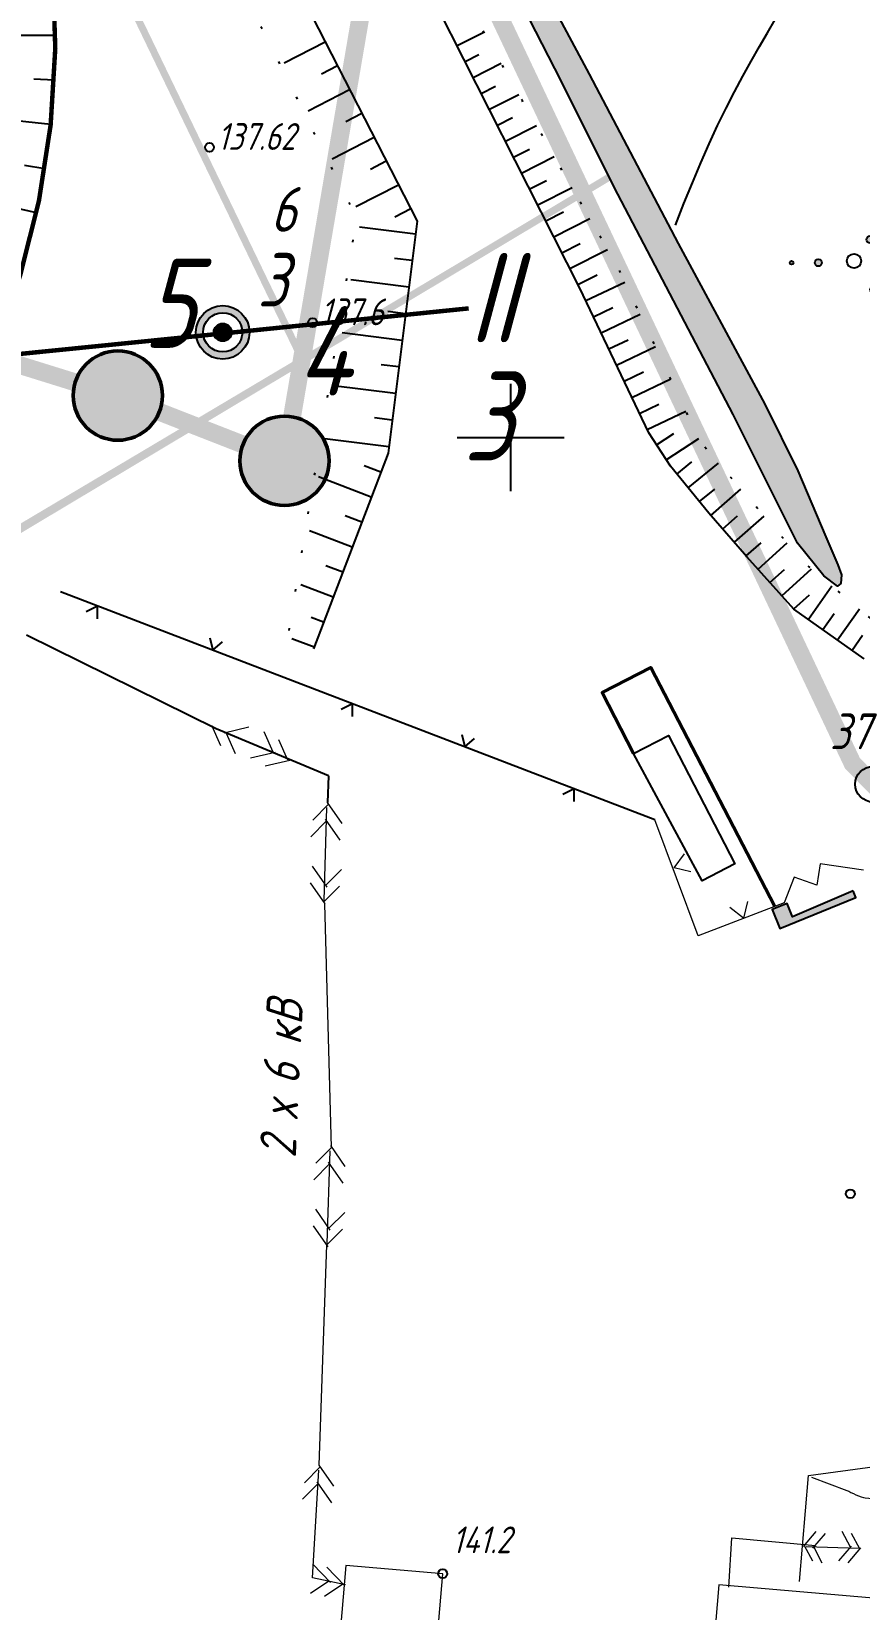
# Model space of a CAD drawing. Header units: millimetres. Extents: x 0 to 841, y 0 to 594.
# Drawn here: x 621.5 to 655.2, y 287.1 to 351.2 of the extents above; entities that cross this region are included whole.
import ezdxf
from ezdxf.lldxf.tags import DXFTag

# ---------------------------------------------------------------- set-up
doc = ezdxf.new("R2010")
doc.units = ezdxf.units.MM
doc.linetypes.add('KONTUR', pattern=[1.5, 0, -1.5])
for name, color, linetype in [('00_доповнення_топоплан', 7, 'Continuous'), ('00_Розрізи', 7, 'Continuous'), ('01_Земельний_відвід', 7, 'Continuous'), ('01_Земельний_відвід_існуючий', 7, 'Continuous'), ('01_Річка', 7, 'Continuous'), ('01_укоси', 7, 'Continuous'), ('0_завод', 7, 'Continuous'), ('0_Проектний_карьер', 7, 'Continuous'), ('CONT-MNR', 7, 'Continuous'), ('кресты', 7, 'Continuous'), ('НАДЗЕМКА', 7, 'Continuous'), ('ПИКЕТЫ', 7, 'Continuous'), ('РЕЛЬЕФ', 7, 'Continuous'), ('Скважины', 7, 'Continuous')]:
    doc.layers.add(name, color=color, linetype=linetype)
doc.styles.add('Такие дела', font='GOST_A.TTF', dxfattribs={"oblique": 15})
tags = doc.linetypes.add('New Line5', pattern=[0.4, 0.1, -0.3]).pattern_tags.tags
tags[6:7] = [DXFTag(74, 4), DXFTag(75, 0), DXFTag(340, '0'), DXFTag(46, 1.0), DXFTag(50, 0.0), DXFTag(44, 0.0), DXFTag(45, 0.0)]
tags[4:5] = [DXFTag(74, 4), DXFTag(75, 0), DXFTag(340, '0'), DXFTag(46, 1.0), DXFTag(50, 0.0), DXFTag(44, 0.0), DXFTag(45, 0.0)]

# ---------------------------------------------------------------- blocks, each defined once
blk = doc.blocks.new('01_Земельний')
at = {"layer": '01_Земельний_відвід', "linetype": 'Continuous', "lineweight": 50}
h = blk.add_hatch(color=2, dxfattribs=at)
h.dxf.hatch_style = 1
edge = h.paths.add_edge_path()
edge.add_arc((0, 0), 5, 0, 360)
at = {"layer": '01_Земельний_відвід', "color": 7, "linetype": 'Continuous', "lineweight": 50}
blk.add_circle((0, 0), 5, dxfattribs=at)
blk = doc.blocks.new('395_2')
at = {"linetype": 'Continuous'}
h = blk.add_hatch(color=0, dxfattribs=at)
h.paths.add_polyline_path([(-3.4, -0.1, 1), (-3.6, -0.1, 1)])
h.paths.add_polyline_path([(-2.2, -0.1, 1), (-1.8, -0.1, 1)])
h.paths.add_polyline_path([(1.1, 1.2, 1), (0.7, 1.2, 1)])
h.paths.add_polyline_path([(1.7, 2, 1), (1.5, 2, 1)])
h.paths.add_polyline_path([(0.9, -1.6, 1), (1.3, -1.6, 1)])
h.paths.add_polyline_path([(2, -2.8, 1), (1.8, -2.8, 1)])
at = {"color": 0, "linetype": 'Continuous'}
for centre, radius in [((1.6, 2), 0.1), ((0.9, 1.2), 0.2), ((-3.5, -0.1), 0.1), ((-2, -0.1), 0.2), ((0, 0), 0.4), ((1.1, -1.6), 0.2), ((1.9, -2.8), 0.1)]:
    blk.add_circle(centre, radius, dxfattribs=at)

msp = doc.modelspace()

# ---------------------------------------------------------------- hatches: boundary and pattern name
at = {"layer": '00_доповнення_топоплан', "linetype": 'Continuous', "lineweight": 50}
h = msp.add_hatch(color=4, dxfattribs=at)
h.paths.add_polyline_path([(618.254, 398.893), (616.508, 396.006), (618.297, 392.717), (619.347, 394.717), (619.811, 395.601)])
h.paths.add_polyline_path([(639.236, 364.601, -0.029448), (637.495, 364.994), (637.673, 363.521), (638.457, 359.457), (639.417, 356.282), (642.77, 349.741), (645.322, 344.64), (650.014, 335.677), (652.635, 330.445), (653.71, 329.116), (654.264, 328.699), (654.4, 328.801), (654.426, 329.159), (654.275, 329.559), (653.789, 330.7), (652.646, 333.388), (651.308, 336.099), (647.783, 342.635), (644.158, 349.516), (641.498, 354.489), (639.856, 359.297), (639.385, 360.451), (639.326, 361.943)])
at = {"layer": '00_доповнення_топоплан', "linetype": 'Continuous', "lineweight": -3}
h = msp.add_hatch(color=7, dxfattribs=at)
h.dxf.hatch_style = 1
h.paths.add_polyline_path([(655.009, 316.037), (654.896, 316.311), (652.436, 315.249), (652.215, 315.793), (651.605, 315.546), (651.915, 314.782)])
at = {"layer": '01_Річка', "linetype": 'Continuous', "lineweight": -3, "true_color": 0xf0ffff}
h = msp.add_hatch(color=7, dxfattribs=at)
h.dxf.hatch_style = 1
h.paths.add_polyline_path([(618.254, 398.893), (616.508, 396.006), (618.297, 392.717), (619.347, 394.717), (619.811, 395.601)])
h.paths.add_polyline_path([(639.236, 364.601, -0.029448), (637.495, 364.994), (637.673, 363.521), (638.457, 359.457), (639.417, 356.282), (642.77, 349.741), (645.322, 344.64), (650.014, 335.677), (652.635, 330.445), (653.71, 329.116), (654.264, 328.699), (654.4, 328.801), (654.426, 329.159), (654.275, 329.559), (653.789, 330.7), (652.646, 333.388), (651.308, 336.099), (647.783, 342.635), (644.158, 349.516), (641.498, 354.489), (639.856, 359.297), (639.385, 360.451), (639.326, 361.943)])
at = {"layer": 'Скважины', "linetype": 'Continuous'}
h = msp.add_hatch(color=7, dxfattribs=at)
h.paths.add_polyline_path([(630.347, 339.016, 1), (628.169, 339.016, 1)])
h.paths.add_polyline_path([(630.056, 339.016, 1), (628.459, 339.016, 1)], flags=16)
msp.add_hatch(color=7, dxfattribs=at).paths.add_polyline_path([(629.621, 339.016, 1), (628.895, 339.016, 1)])

# ---------------------------------------------------------------- linework, layer by layer
at = {"color": 6, "linetype": 'Continuous', "lineweight": 60, "flags": 128}
msp.add_lwpolyline([(645.874, 345.863, 0.29, 0.29, 0), (510.845, 265.144, 0.29, 0.29, 0), (493.97, 226.424, 0.29, 0.29, 0), (455.791, 175.397, 0.29, 0.29, 0), (461.043, 59.052, 0.29, 0.29, 0), (282.326, 115.038, 0.29, 0.29, 0), (102.396, 133.602, 0.29, 0.29, 0), (121.768, 353.598, 0.29, 0.29, 0), (123.318, 410.282, 0, 0, 0), (236.516, 413.051, 0.29, 0.29, 0), (361.915, 455.101, 0.29, 0.29, 0), (432.038, 462.934, 0.29, 0.29, 0), (574.547, 459.988, 0.29, 0.29, 0), (617.739, 481.753, 0.29, 0.29, 0), (645.875, 481.61, 0.29, 0.29, 0)], format="xyseb", dxfattribs=at)
at = {"color": 1, "linetype": 'Continuous', "lineweight": 211, "const_width": 0.29, "flags": 128}
msp.add_lwpolyline([(123.671, 409.928), (236.58, 412.69), (361.994, 454.744), (432.055, 462.57), (573.75, 459.654), (632.504, 337.889), (510.559, 265.396), (493.655, 226.608), (455.422, 175.511), (460.657, 59.554), (282.399, 115.395), (102.789, 133.927), (122.13, 353.577)], close=True, dxfattribs=at)
at = {"layer": '00_доповнення_топоплан', "color": 7, "linetype": 'Continuous', "lineweight": -3}
for p, q in [((638.788, 350.675), (639.877, 351.228)), ((639.445, 349.38), (640.587, 349.96)), ((640.102, 348.085), (641.297, 348.692)), ((640.758, 346.79), (642.017, 347.429)), ((641.414, 345.495), (642.741, 346.165)), ((642.069, 344.199), (643.463, 344.903)), ((642.723, 342.903), (644.186, 343.642)), ((643.378, 341.607), (644.909, 342.38)), ((644.021, 340.305), (645.612, 341.063)), ((644.645, 338.994), (646.233, 339.75)), ((645.27, 337.683), (646.854, 338.438)), ((645.894, 336.372), (647.475, 337.125)), ((646.519, 335.062), (648.096, 335.813)), ((647.296, 333.837), (648.621, 334.702)), ((648.19, 332.694), (649.417, 333.701)), ((649.114, 331.574), (650.335, 332.636)), ((650.066, 330.478), (651.283, 331.536)), ((651.027, 329.39), (652.214, 330.455)), ((651.997, 328.309), (653.208, 329.395)), ((653.074, 327.349), (654.034, 328.705)), ((654.259, 326.51), (655.151, 327.77))]:
    msp.add_line(p, q, dxfattribs=at)
at = {"layer": '00_доповнення_топоплан', "linetype": 'Continuous'}
for p, q in [((639.116, 350.028), (639.674, 350.311)), ((639.773, 348.733), (640.357, 349.029)), ((640.43, 347.438), (641.043, 347.749)), ((641.087, 346.143), (641.732, 346.47)), ((641.742, 344.847), (642.422, 345.191)), ((642.396, 343.551), (643.11, 343.912)), ((643.051, 342.255), (643.799, 342.633)), ((643.705, 340.959), (644.488, 341.354)), ((644.333, 339.65), (645.128, 340.028)), ((644.958, 338.339), (645.75, 338.716)), ((645.582, 337.028), (646.373, 337.405)), ((646.207, 335.717), (646.996, 336.093)), ((646.899, 334.444), (647.603, 334.905)), ((647.729, 333.255), (648.336, 333.753)), ((648.65, 332.133), (649.271, 332.642)), ((649.59, 331.026), (650.199, 331.556)), ((650.543, 329.931), (651.15, 330.458)), ((651.512, 328.849), (652.1, 329.377)), ((652.482, 327.769), (653.126, 328.347)), ((653.666, 326.929), (654.129, 327.583)), ((654.852, 326.09), (655.281, 326.697))]:
    msp.add_line(p, q, dxfattribs=at)
at = {"layer": '00_доповнення_топоплан', "linetype": 'KONTUR', "flags": 128}
msp.add_lwpolyline([(719.084, 250.396), (719.117, 252.038), (719.149, 256.533), (719.072, 260.513), (718.899, 263.95), (718.645, 266.852), (718.338, 269.171), (718.047, 270.644), (717.764, 271.437), (717.356, 272.248), (716.818, 273.07), (716.127, 273.923), (715.234, 274.846), (713.892, 276.215), (713.422, 276.923), (713.129, 277.542), (712.381, 279.256), (712.031, 279.71), (711.645, 280.034), (710.945, 280.438), (710.076, 280.809), (708.857, 281.203), (705.78, 282.154), (704.283, 282.76), (703.028, 283.381), (702.041, 283.987), (701.217, 284.623), (700.407, 285.381), (699.721, 286.17), (699.578, 286.443), (699.389, 287.123), (699.238, 288.079), (699.166, 289.259), (699.162, 291.379), (699.279, 295.034), (699.571, 300.825), (700.081, 306.649), (700.107, 308.585), (700.153, 309.875), (700.063, 310.358), (699.819, 310.972), (699.493, 311.497), (699.083, 311.954), (698.577, 312.353), (697.968, 312.694), (697.215, 312.989), (696.279, 313.235), (695.07, 313.435), (693.167, 313.623), (690.345, 313.919), (685.516, 314.446), (684.307, 314.782), (683.463, 315.527), (682.109, 316.324), (680.739, 316.594), (677.25, 316.881), (673.227, 317.088), (670.407, 317.168), (668.542, 317.232), (667.582, 317.345), (666.499, 317.664), (664.523, 318.731), (661.701, 321.187), (659.407, 323.831), (657.89, 325.656), (656.041, 327.026), (652.919, 329.637), (648.702, 334.531), (645.368, 341.579), (641.446, 348.425), (638.21, 354.206), (633.618, 363.188), (629.257, 371.782), (623.011, 384.047), (616.508, 396.006), (610.848, 407.887), (606.104, 417.502), (597.869, 433.564), (587.04, 455.058), (583.333, 462.529), (583.016, 463.51), (583.587, 464.349), (584.474, 464.824), (585.741, 464.935), (587.531, 464.713), (589.432, 464.143), (595.554, 463.494), (597.845, 463.692), (599.242, 464.035)], dxfattribs=at)
at = {"layer": '00_доповнення_топоплан', "lineweight": 15}
msp.add_lwpolyline([(655.349, 325.739), (652.484, 327.766), (650.579, 329.889), (649.033, 331.667), (647.471, 333.57), (646.581, 334.93), (643.779, 340.812), (641.155, 346.009), (635.928, 356.316)], dxfattribs=at)
at = {"layer": '00_доповнення_топоплан', "color": 7, "linetype": 'Continuous', "lineweight": -3, "flags": 128}
for points in [[(641.498, 354.489), (644.158, 349.516), (647.783, 342.635), (651.308, 336.099), (652.646, 333.388), (653.789, 330.7), (654.275, 329.559), (654.426, 329.159), (654.4, 328.801), (654.264, 328.699), (653.71, 329.116), (652.635, 330.445), (650.014, 335.677), (645.322, 344.64), (642.77, 349.741), (639.417, 356.282)], [(646.837, 319.201), (622.659, 328.468)], [(624.167, 327.368), (624.172, 327.888), (623.707, 327.656)], [(628.995, 322.895), (621.279, 326.697)], [(628.729, 326.597), (628.855, 326.093), (629.247, 326.433)], [(634.53, 323.396), (634.534, 323.916), (634.069, 323.685)], [(633.56, 320.977), (628.995, 322.895)], [(638.979, 322.668), (639.105, 322.164), (639.497, 322.505)], [(645.961, 321.895), (647.383, 322.63), (650.085, 317.403), (648.759, 316.718), (645.961, 321.895)], [(633.56, 320.977), (633.522, 319.899)], [(643.552, 319.938), (643.556, 320.458), (643.091, 320.227)], [(654.896, 316.311), (652.436, 315.249), (652.215, 315.793), (651.605, 315.546), (651.915, 314.782), (655.009, 316.037), (654.896, 316.311)]]:
    msp.add_lwpolyline(points, dxfattribs=at)
at = {"layer": '00_доповнення_топоплан', "color": 30, "linetype": 'Continuous'}
msp.add_lwpolyline([(647.674, 343.378), (648.016, 344.254), (648.358, 345.097), (648.701, 345.905), (649.043, 346.68), (649.385, 347.42), (649.728, 348.127), (650.07, 348.799), (650.412, 349.437), (650.751, 350.047), (651.083, 350.632), (651.408, 351.193), (651.725, 351.731)], dxfattribs=at)
at = {"layer": '00_доповнення_топоплан', "linetype": 'New Line5', "lineweight": 40}
msp.add_lwpolyline([(645.961, 321.895), (644.683, 324.368), (646.662, 325.391), (651.706, 315.668)], dxfattribs=at)
at = {"layer": '00_Розрізи', "color": 252, "linetype": 'Continuous', "lineweight": 40, "true_color": 0x949494, "const_width": 0.181, "flags": 128}
msp.add_lwpolyline([(639.261, 339.99), (629.234, 338.967), (459.065, 321.812), (380.145, 309.789), (185.601, 287.301), (117.597, 281.014), (110.337, 281.604)], dxfattribs=at)
at = {"layer": '01_Земельний_відвід', "color": 2, "linetype": 'Continuous', "lineweight": 50, "const_width": 0.726, "flags": 128}
msp.add_lwpolyline([(579.471, 465.008), (635.079, 353.128), (631.772, 333.794), (624.992, 336.444), (618.748, 338.386), (603.651, 340.822), (582.274, 346.721), (571.62, 357.643)], close=True, dxfattribs=at)
at = {"layer": '01_Земельний_відвід_існуючий', "color": 2, "linetype": 'Continuous', "lineweight": 50, "const_width": 0.726}
for points in [[(586.612, 465.781), (654.87, 321.492), (658.213, 318.087), (665.441, 311.865), (696.586, 310.443), (695.435, 280.539), (707.44, 280.364), (716.94, 271.416), (718.903, 250.682), (724.878, 239.639), (735.492, 242.5), (740.433, 224.023), (748.542, 222.208), (749.969, 222.462), (750.056, 220.647), (784.28, 225.878), (836, 237.26)], [(579.471, 465.008), (571.62, 357.643), (582.274, 346.721), (603.651, 340.822), (618.748, 338.386), (624.992, 336.444), (631.772, 333.794), (635.079, 353.128), (579.471, 465.008)]]:
    msp.add_lwpolyline(points, dxfattribs=at)
at = {"layer": '01_Земельний_відвід_існуючий', "color": 7, "linetype": 'Continuous', "lineweight": -3}
msp.add_circle((655.703, 320.644), 0.726, dxfattribs=at)
at = {"layer": '01_укоси', "color": 7, "linetype": 'Continuous', "lineweight": 25}
for p, q in [((622.452, 351.087), (620.799, 351.084)), ((622.262, 347.463), (620.612, 347.64)), ((621.682, 343.882), (620.054, 344.236))]:
    msp.add_line(p, q, dxfattribs=at)
at = {"layer": '01_укоси', "color": 7, "linetype": 'Continuous'}
for p, q in [((622.406, 349.272), (621.579, 349.316)), ((622.02, 345.665), (621.2, 345.798))]:
    msp.add_line(p, q, dxfattribs=at)
at = {"layer": '0_завод', "lineweight": 15}
for p, q in [((634.262, 288.877), (633.907, 284.745)), ((638.203, 288.539), (634.262, 288.877)), ((637.848, 284.407), (638.203, 288.539)), ((649.435, 288.091), (648.123, 272.803)), ((655.869, 287.538), (649.435, 288.091))]:
    msp.add_line(p, q, dxfattribs=at)
for points in [[(628.8, 323.044), (628.8, 323.044), (629.168, 322.217), (629.168, 322.217)], [(630.324, 322.963), (630.324, 322.963), (629.318, 322.716), (629.318, 322.716)], [(629.401, 322.725), (629.401, 322.725), (629.769, 321.898), (629.769, 321.898)], [(631.308, 321.941), (631.308, 321.941), (630.948, 322.772), (630.948, 322.772)], [(631.906, 321.615), (631.906, 321.615), (631.546, 322.446), (631.546, 322.446)], [(630.382, 321.713), (630.382, 321.713), (631.391, 321.949), (631.391, 321.949)], [(630.98, 321.387), (630.98, 321.387), (631.988, 321.623), (631.988, 321.623)], [(633.56, 319.825), (633.56, 319.825), (632.92, 319.185), (632.92, 319.185)], [(633.384, 315.909), (633.384, 315.909), (633.497, 319.69), (633.497, 319.69)], [(634.113, 319.048), (634.113, 319.048), (633.522, 319.899), (633.522, 319.899)], [(633.477, 319.15), (633.477, 319.15), (632.837, 318.509), (632.837, 318.509)], [(634.03, 318.373), (634.03, 318.373), (633.439, 319.224), (633.439, 319.224)], [(632.898, 317.311), (632.898, 317.311), (633.489, 316.46), (633.489, 316.46)], [(633.45, 316.534), (633.45, 316.534), (634.091, 317.174), (634.091, 317.174)], [(648.295, 317.086), (648.295, 317.086), (647.611, 317.249), (647.611, 317.249)], [(653.558, 317.402), (653.558, 317.402), (653.414, 316.542), (653.414, 316.542)], [(655.316, 317.147), (655.316, 317.147), (653.558, 317.402), (653.558, 317.402)], [(632.815, 316.635), (632.815, 316.635), (633.406, 315.784), (633.406, 315.784)], [(633.367, 315.858), (633.367, 315.858), (634.008, 316.499), (634.008, 316.499)], [(652.5, 316.865), (652.5, 316.865), (652.096, 315.817), (652.096, 315.817)], [(653.414, 316.542), (653.414, 316.542), (652.5, 316.865), (652.5, 316.865)], [(633.687, 305.877), (633.687, 305.877), (633.406, 315.784), (633.406, 315.784)], [(650.6, 315.876), (650.6, 315.876), (650.436, 315.192), (650.436, 315.192)], [(633.687, 305.877), (633.687, 305.877), (633.047, 305.236), (633.047, 305.236)], [(633.512, 301.961), (633.512, 301.961), (633.624, 305.741), (633.624, 305.741)], [(634.24, 305.099), (634.24, 305.099), (633.649, 305.951), (633.649, 305.951)], [(633.604, 305.201), (633.604, 305.201), (632.964, 304.561), (632.964, 304.561)], [(634.157, 304.424), (634.157, 304.424), (633.566, 305.275), (633.566, 305.275)], [(633.025, 303.362), (633.025, 303.362), (633.616, 302.511), (633.616, 302.511)], [(633.578, 302.585), (633.578, 302.585), (634.218, 303.225), (634.218, 303.225)], [(632.942, 302.687), (632.942, 302.687), (633.533, 301.836), (633.533, 301.836)], [(633.495, 301.909), (633.495, 301.909), (634.135, 302.55), (634.135, 302.55)], [(633.186, 292.956), (633.186, 292.956), (633.495, 301.909), (633.495, 301.909)], [(633.224, 292.882), (633.224, 292.882), (632.584, 292.242), (632.584, 292.242)], [(633.776, 292.105), (633.776, 292.105), (633.186, 292.956), (633.186, 292.956)], [(633.141, 292.206), (633.141, 292.206), (632.501, 291.566), (632.501, 291.566)], [(633.693, 291.429), (633.693, 291.429), (633.103, 292.28), (633.103, 292.28)], [(652.717, 288.225), (652.717, 288.225), (653.087, 292.534), (653.087, 292.534)], [(653.2, 292.465), (653.2, 292.465), (654.64, 291.925), (654.64, 291.925)], [(649.835, 287.997), (649.835, 287.997), (649.956, 290.004), (649.956, 290.004)], [(653.382, 290.253), (653.382, 290.253), (652.866, 289.653), (652.866, 289.653)], [(653.764, 290.179), (653.764, 290.179), (653.248, 289.579), (653.248, 289.579)], [(654.786, 289.624), (654.786, 289.624), (654.452, 290.254), (654.452, 290.254)], [(655.168, 289.549), (655.168, 289.549), (654.834, 290.18), (654.834, 290.18)], [(652.91, 289.692), (652.91, 289.692), (653.244, 289.062), (653.244, 289.062)], [(655.14, 289.565), (655.14, 289.565), (652.984, 289.631), (652.984, 289.631)], [(653.292, 289.618), (653.292, 289.618), (653.626, 288.987), (653.626, 288.987)], [(654.314, 289.063), (654.314, 289.063), (654.83, 289.663), (654.83, 289.663)], [(654.696, 288.989), (654.696, 288.989), (655.212, 289.588), (655.212, 289.588)], [(632.92, 288.929), (632.92, 288.929), (633.639, 288.182), (633.639, 288.182)], [(633.491, 288.808), (633.491, 288.808), (634.21, 288.062), (634.21, 288.062)], [(633.574, 288.234), (633.574, 288.234), (632.821, 287.732), (632.821, 287.732)], [(634.245, 288.092), (634.245, 288.092), (632.903, 288.376), (632.903, 288.376)], [(634.145, 288.113), (634.145, 288.113), (633.392, 287.611), (633.392, 287.611)]]:
    msp.add_open_spline(points, degree=3, dxfattribs=at)
for points, knots in [([(648.595, 314.477), (648.595, 314.477), (648.595, 314.477), (646.837, 319.201), (646.837, 319.201)], [0.7142857, 0.7142857, 0.7142857, 0.7142857, 0.7142857, 0.8571429, 0.8571429, 0.8571429, 0.8571429]), ([(647.611, 317.249), (647.611, 317.249), (647.611, 317.249), (648.043, 317.806), (648.043, 317.806)], [0.5, 0.5, 0.5, 0.5, 0.5, 1, 1, 1, 1]), ([(652.096, 315.817), (652.096, 315.817), (652.096, 315.817), (648.595, 314.477), (648.595, 314.477)], [0.5714286, 0.5714286, 0.5714286, 0.5714286, 0.5714286, 0.7142857, 0.7142857, 0.7142857, 0.7142857]), ([(650.436, 315.192), (650.436, 315.192), (650.436, 315.192), (649.88, 315.624), (649.88, 315.624)], [0.5, 0.5, 0.5, 0.5, 0.5, 1, 1, 1, 1]), ([(632.903, 288.376), (632.903, 288.376), (632.903, 288.376), (633.16, 292.746), (633.16, 292.746)], [0.5, 0.5, 0.5, 0.5, 0.5, 1, 1, 1, 1]), ([(653.087, 292.534), (653.087, 292.534), (653.087, 292.534), (656.576, 293.007), (656.576, 293.007)], [0.5, 0.5, 0.5, 0.5, 0.5, 1, 1, 1, 1]), ([(654.64, 291.925), (654.812, 291.851), (655.21, 291.638), (655.387, 291.623), (655.387, 291.623), (655.623, 291.603), (655.682, 291.598), (655.79, 291.469)], [0.25, 0.25, 0.25, 0.25, 0.5, 0.5, 0.5, 0.5, 0.75, 0.75, 0.75, 0.75]), ([(649.956, 290.004), (649.956, 290.004), (649.956, 290.004), (653.362, 289.691), (653.362, 289.691)], [0.5, 0.5, 0.5, 0.5, 0.5, 1, 1, 1, 1])]:
    msp.add_open_spline(points, degree=3, knots=knots, dxfattribs=at)
at = {"layer": '0_Проектний_карьер', "color": 7, "linetype": 'Continuous', "lineweight": -3, "const_width": 0.181, "flags": 128}
msp.add_lwpolyline([(505.713, 457.284), (526.361, 456.122), (526.745, 459.732), (537.005, 460.109), (541.182, 460.324), (555.602, 460.028, -0.282326), (581.638, 443.306), (619.112, 365.643, -0.389019), (606.015, 322.142), (511.571, 265.998, 0.158117), (510.092, 264.315), (503.295, 249.466), (496.118, 238.33)], format="xyb", dxfattribs=at)
at = {"layer": 'CONT-MNR', "color": 30, "linetype": 'Continuous', "flags": 128}
msp.add_lwpolyline([(647.674, 343.378), (648.016, 344.254), (648.358, 345.097), (648.701, 345.905), (649.043, 346.68), (649.385, 347.42), (649.728, 348.127), (650.07, 348.799), (650.412, 349.437), (650.751, 350.047), (651.083, 350.632), (651.408, 351.193), (651.725, 351.731)], dxfattribs=at)
at = {"layer": 'кресты', "color": 3, "linetype": 'Continuous'}
for p, q in [((640.971, 332.56), (640.971, 336.916)), ((640.971, 332.56), (640.971, 336.916)), ((638.793, 334.738), (643.149, 334.738)), ((638.793, 334.738), (643.149, 334.738))]:
    msp.add_line(p, q, dxfattribs=at)
at = {"layer": 'НАДЗЕМКА', "color": 0, "linetype": 'Continuous'}
for points in [[(655.349, 325.739), (652.484, 327.766), (650.579, 329.889), (649.033, 331.667), (647.471, 333.57), (646.581, 334.93), (643.779, 340.812), (641.155, 346.009), (635.928, 356.316)], [(641.498, 354.489), (644.158, 349.516), (647.783, 342.635), (651.308, 336.099), (652.646, 333.388), (653.789, 330.7), (654.275, 329.559), (654.426, 329.159), (654.4, 328.801), (654.264, 328.699), (653.71, 329.116), (652.635, 330.445), (650.014, 335.677), (645.322, 344.64), (642.77, 349.741), (639.417, 356.282)]]:
    msp.add_lwpolyline(points, dxfattribs=at)
at = {"layer": 'ПИКЕТЫ', "color": 7, "linetype": 'Continuous'}
for centre in [(628.721, 346.54), (632.915, 339.41), (654.781, 303.988), (638.203, 288.539)]:
    msp.add_circle(centre, 0.181, dxfattribs=at)
at = {"layer": 'РЕЛЬЕФ', "linetype": 'Continuous'}
for p, q in [((633.424, 350.817), (631.759, 349.962)), ((633.922, 349.848), (633.276, 349.516)), ((634.419, 348.879), (632.732, 348.013)), ((634.916, 347.91), (634.27, 347.578)), ((635.413, 346.941), (633.704, 346.064)), ((635.91, 345.972), (635.264, 345.641)), ((636.407, 345.003), (634.677, 344.115)), ((636.904, 344.034), (636.258, 343.703)), ((637.095, 343.011), (634.818, 343.296)), ((636.96, 341.931), (636.239, 342.021)), ((636.825, 340.85), (634.466, 341.145)), ((636.689, 339.769), (635.969, 339.86)), ((636.554, 338.689), (634.113, 338.994)), ((636.419, 337.608), (635.699, 337.698)), ((636.284, 336.528), (633.761, 336.843)), ((636.149, 335.447), (635.428, 335.537)), ((636.013, 334.367), (633.408, 334.692)), ((635.3, 332.316), (633.149, 333.135)), ((635.687, 333.334), (635.009, 333.592)), ((634.912, 331.298), (634.234, 331.557)), ((634.524, 330.28), (632.79, 330.941)), ((634.137, 329.263), (633.458, 329.521)), ((633.749, 328.245), (632.43, 328.747)), ((633.362, 327.227), (632.849, 327.422)), ((632.974, 326.21), (632.07, 326.554))]:
    msp.add_line(p, q, dxfattribs=at)
at = {"layer": 'РЕЛЬЕФ', "linetype": 'KONTUR', "flags": 128}
for points in [[(719.084, 250.396), (719.117, 252.038), (719.149, 256.533), (719.072, 260.513), (718.899, 263.95), (718.645, 266.852), (718.338, 269.171), (718.047, 270.644), (717.764, 271.437), (717.356, 272.248), (716.818, 273.07), (716.127, 273.923), (715.234, 274.846), (713.892, 276.215), (713.422, 276.923), (713.129, 277.542), (712.381, 279.256), (712.031, 279.71), (711.645, 280.034), (710.945, 280.438), (710.076, 280.809), (708.857, 281.203), (705.78, 282.154), (704.283, 282.76), (703.028, 283.381), (702.041, 283.987), (701.217, 284.623), (700.407, 285.381), (699.721, 286.17), (699.578, 286.443), (699.389, 287.123), (699.238, 288.079), (699.166, 289.259), (699.162, 291.379), (699.279, 295.034), (699.571, 300.825), (700.081, 306.649), (700.107, 308.585), (700.153, 309.875), (700.063, 310.358), (699.819, 310.972), (699.493, 311.497), (699.083, 311.954), (698.577, 312.353), (697.968, 312.694), (697.215, 312.989), (696.279, 313.235), (695.07, 313.435), (693.167, 313.623), (690.345, 313.919), (685.516, 314.446), (684.307, 314.782), (683.463, 315.527), (682.109, 316.324), (680.739, 316.594), (677.25, 316.881), (673.227, 317.088), (670.407, 317.168), (668.542, 317.232), (667.582, 317.345), (666.499, 317.664), (664.523, 318.731), (661.701, 321.187), (659.407, 323.831), (657.89, 325.656), (656.041, 327.026), (652.919, 329.637), (648.702, 334.531), (645.368, 341.579), (641.446, 348.425), (638.21, 354.206), (633.618, 363.188), (629.257, 371.782), (623.011, 384.047), (616.508, 396.006), (610.848, 407.887), (606.104, 417.502), (597.869, 433.564), (587.04, 455.058), (583.333, 462.529), (583.016, 463.51), (583.587, 464.349), (584.474, 464.824), (585.741, 464.935), (587.531, 464.713), (589.432, 464.143), (595.554, 463.494), (597.845, 463.692), (599.242, 464.035)], [(576.339, 463.623), (576.576, 461.705), (579.364, 456.055), (584.445, 445.84), (589.369, 435.915), (610.157, 393.644), (627.995, 357.1), (634.696, 343.67), (631.811, 326.07)]]:
    msp.add_lwpolyline(points, dxfattribs=at)
at = {"layer": 'РЕЛЬЕФ', "flags": 128}
msp.add_lwpolyline([(576.498, 463.585), (590.998, 434.477), (603.665, 409.209), (616.532, 383.74), (637.16, 343.535), (635.981, 334.105), (632.948, 326.142)], dxfattribs=at)
at = {"layer": 'Скважины', "color": 7, "linetype": 'Continuous'}
for centre, radius in [((629.258, 339.016), 1.089), ((629.258, 339.016), 0.799), ((629.258, 339.016), 0.363), ((629.264, 338.967), 0.181)]:
    msp.add_circle(centre, radius, dxfattribs=at)
at = {"layer": 'Скважины', "color": 7}
msp.add_circle((629.264, 338.967), 0.181, dxfattribs=at)

# ---------------------------------------------------------------- block references
at = {"layer": '00_доповнення_топоплан', "color": 7, "xscale": 0.7260000000000001, "yscale": 0.7260000000000001, "zscale": 0.7260000000000001}
msp.add_blockref('395_2', (654.932, 341.918), dxfattribs=at)
at = {"layer": '01_Земельний_відвід', "color": 5, "linetype": 'Continuous', "lineweight": 50, "xscale": 0.363, "yscale": 0.363, "zscale": 0.363}
for p in [(624.992, 336.444), (631.772, 333.794)]:
    msp.add_blockref('01_Земельний', p, dxfattribs=at)

# ---------------------------------------------------------------- texts
at = {"color": 1, "linetype": 'Continuous', "lineweight": 211, "insert": (631.193, 344.923), "char_height": 1.815, "attachment_point": 1, "style": 'Такие дела'}
msp.add_mtext_dynamic_manual_height_columns('6', width=4.53824, gutter_width=15, heights=[0], dxfattribs=at)
at = {"layer": '00_доповнення_топоплан', "color": 7, "linetype": 'Continuous', "style": 'Такие дела', "oblique": 15}
msp.add_text('141.2', height=1.089, dxfattribs=at).set_placement((638.585, 289.373))
at = {"layer": '00_Розрізи', "color": 252, "linetype": 'Continuous', "lineweight": 40, "true_color": 0x949494, "insert": (639.27, 342.246, 50.094), "char_height": 3.63, "width": 4.64538, "attachment_point": 1, "style": 'Такие дела'}
msp.add_mtext('ІІ', dxfattribs=at)
at = {"layer": '01_Земельний_відвід', "linetype": 'Continuous', "lineweight": 50, "style": 'Такие дела', "oblique": 15}
for s, p in [('5', (626.008, 338.386)), ('4', (632.252, 336.444)), ('3', (639.032, 333.794))]:
    msp.add_text(s, height=3.63, dxfattribs=at).set_placement(p)
at = {"layer": '01_Земельний_відвід_існуючий', "color": 7, "linetype": 'Continuous', "lineweight": -3, "insert": (653.953, 323.518), "char_height": 1.452, "attachment_point": 1, "style": 'Такие дела'}
msp.add_mtext_dynamic_manual_height_columns('37', width=5.04905, gutter_width=15, heights=[0], dxfattribs=at)
at = {"layer": '0_завод', "style": 'Такие дела', "oblique": 15}
msp.add_text('2 х 6 кВ', height=1.4752, rotation=87.3405, dxfattribs=at).set_placement((632.228, 305.43))
at = {"layer": 'ПИКЕТЫ', "color": 7, "linetype": 'Continuous', "style": 'Такие дела', "oblique": 15}
for s, p in [('137.62', (629.046, 346.435)), ('137.6', (633.239, 339.305))]:
    msp.add_text(s, height=1.089, dxfattribs=at).set_placement(p)
at = {"layer": 'Скважины', "color": 7, "style": 'Такие дела', "oblique": 15}
msp.add_text(' 3 ', height=2.178, dxfattribs=at).set_placement((629.552, 340.064))

doc.saveas('drawing.dxf')
